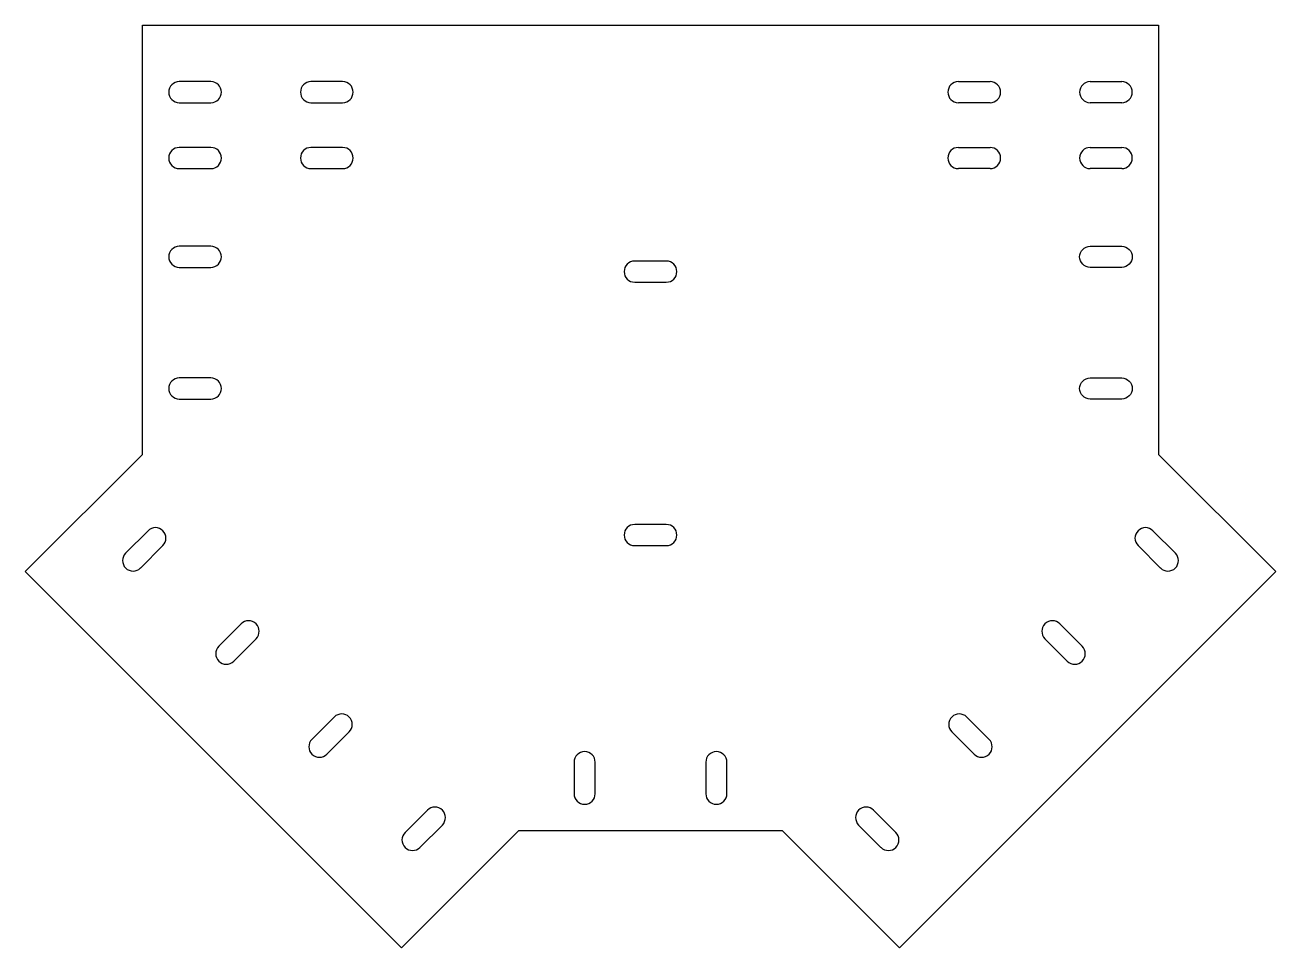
# Model space of a CAD drawing. Header units: millimetres. Extents: x 2396 to 2871, y 65 to 415.
import ezdxf

# ---------------------------------------------------------------- set-up
doc = ezdxf.new("R2010")
doc.units = ezdxf.units.MM
doc.header["$MEASUREMENT"] = 0

msp = doc.modelspace()

# ---------------------------------------------------------------- linework, layer by layer
for p, q in [((2441.03, 252.4), (2441.03, 415.4)), ((2441.03, 415.4), (2826.77, 415.4)), ((2826.77, 415.4), (2826.77, 252.4)), ((2471.03, 277.4), (2471.03, 277.4)), ((2396.48, 207.86), (2441.03, 252.4)), ((2826.77, 252.4), (2871.32, 207.86)), ((2643.9, 221.77), (2643.9, 221.77)), ((2539.35, 64.98), (2396.48, 207.86)), ((2871.32, 207.86), (2728.45, 64.98)), ((2583.9, 109.53), (2539.35, 64.98)), ((2583.9, 109.53), (2683.9, 109.53)), ((2728.45, 64.98), (2683.9, 109.53))]:
    msp.add_line(p, q)
at = {"color": 1}
for p, q in [((2451.03, 389.9), (2451.03, 389.9)), ((2467.03, 393.9), (2455.03, 393.9)), ((2501.03, 389.9), (2501.03, 389.9)), ((2501.03, 389.9), (2501.03, 389.9)), ((2517.03, 393.9), (2505.03, 393.9)), ((2750.77, 393.9), (2762.77, 393.9)), ((2766.77, 389.9), (2766.77, 389.9)), ((2766.77, 389.9), (2766.77, 389.9)), ((2800.77, 393.9), (2812.77, 393.9)), ((2816.77, 389.9), (2816.77, 389.9)), ((2455.03, 385.9), (2467.03, 385.9)), ((2505.03, 385.9), (2517.03, 385.9)), ((2762.77, 385.9), (2750.77, 385.9)), ((2812.77, 385.9), (2800.77, 385.9)), ((2467.03, 368.9), (2455.03, 368.9)), ((2517.03, 368.9), (2505.03, 368.9)), ((2750.77, 368.9), (2762.77, 368.9)), ((2800.77, 368.9), (2812.77, 368.9)), ((2451.03, 364.9), (2451.03, 364.9)), ((2455.03, 360.9), (2467.03, 360.9)), ((2501.03, 364.9), (2501.03, 364.9)), ((2501.03, 364.9), (2501.03, 364.9)), ((2505.03, 360.9), (2517.03, 360.9)), ((2762.77, 360.9), (2750.77, 360.9)), ((2766.77, 364.9), (2766.77, 364.9)), ((2766.77, 364.9), (2766.77, 364.9)), ((2812.77, 360.9), (2800.77, 360.9)), ((2816.77, 364.9), (2816.77, 364.9)), ((2434.68, 214.91), (2443.17, 223.39)), ((2833.12, 214.91), (2824.63, 223.39)), ((2448.82, 217.74), (2440.34, 209.25)), ((2818.97, 217.74), (2827.46, 209.25)), ((2470.04, 179.55), (2478.52, 188.04)), ((2797.76, 179.55), (2789.28, 188.04)), ((2484.18, 182.38), (2475.69, 173.9)), ((2783.62, 182.38), (2792.1, 173.9)), ((2505.39, 144.2), (2513.88, 152.68)), ((2762.41, 144.2), (2753.92, 152.68)), ((2519.53, 147.03), (2511.05, 138.54)), ((2748.26, 147.03), (2756.75, 138.54)), ((2540.75, 108.84), (2549.23, 117.33)), ((2727.05, 108.84), (2718.56, 117.33)), ((2554.89, 111.67), (2546.4, 103.19)), ((2712.91, 111.67), (2721.39, 103.19))]:
    msp.add_line(p, q, dxfattribs=at)
for points in [[(2471.03, 327.4, 0.414214), (2467.03, 331.4), (2455.03, 331.4, 0.414214), (2451.03, 327.4), (2451.03, 327.4, 0.414214), (2455.03, 323.4), (2467.03, 323.4, 0.414214)], [(2796.77, 327.4, -0.414214), (2800.77, 331.4), (2812.77, 331.4, -0.414214), (2816.77, 327.4), (2816.77, 327.4, -0.414214), (2812.77, 323.4), (2800.77, 323.4, -0.414214)], [(2643.9, 321.77, 0.414214), (2639.9, 325.77), (2627.9, 325.77, 0.414214), (2623.9, 321.77), (2623.9, 321.77, 0.414214), (2627.9, 317.77), (2639.9, 317.77, 0.414214)], [(2471.03, 277.4, 0.414214), (2467.03, 281.4), (2455.03, 281.4, 0.414214), (2451.03, 277.4), (2451.03, 277.4, 0.414214), (2455.03, 273.4), (2467.03, 273.4, 0.414214)], [(2796.77, 277.4, -0.414214), (2800.77, 281.4), (2812.77, 281.4, -0.414214), (2816.77, 277.4), (2816.77, 277.4, -0.414214), (2812.77, 273.4), (2800.77, 273.4, -0.414214)], [(2643.9, 221.77, 0.414214), (2639.9, 225.77), (2627.9, 225.77, 0.414214), (2623.9, 221.77), (2623.9, 221.77, 0.414214), (2627.9, 217.77), (2639.9, 217.77, 0.414214)], [(2604.9, 123.53, 0.414214), (2608.9, 119.53), (2608.9, 119.53, 0.414214), (2612.9, 123.53), (2612.9, 135.53, 0.414214), (2608.9, 139.53), (2608.9, 139.53, 0.414214), (2604.9, 135.53)], [(2654.9, 123.53, 0.414214), (2658.9, 119.53), (2658.9, 119.53, 0.414214), (2662.9, 123.53), (2662.9, 135.53, 0.414214), (2658.9, 139.53), (2658.9, 139.53, 0.414214), (2654.9, 135.53)]]:
    msp.add_lwpolyline(points, format="xyb", close=True)
for centre, start, end in [((2455.03, 389.9), 90, 180), ((2455.03, 389.9), 180, 270), ((2467.03, 389.9), 0, 90), ((2467.03, 389.9), 270, 0), ((2505.03, 389.9), 90, 180), ((2505.03, 389.9), 180, 270), ((2517.03, 389.9), 0, 90), ((2517.03, 389.9), 270, 0), ((2750.77, 389.9), 90, 180), ((2750.77, 389.9), 180, 270), ((2762.77, 389.9), 0, 90), ((2762.77, 389.9), 270, 0), ((2800.77, 389.9), 90, 180), ((2800.77, 389.9), 180, 270), ((2812.77, 389.9), 360, 90), ((2812.77, 389.9), 270, 0), ((2455.03, 364.9), 90, 180), ((2467.03, 364.9), 0, 90), ((2505.03, 364.9), 90, 180), ((2517.03, 364.9), 0, 90), ((2750.77, 364.9), 90, 180), ((2762.77, 364.9), 0, 90), ((2800.77, 364.9), 90, 180), ((2812.77, 364.9), 360, 90), ((2455.03, 364.9), 180, 270), ((2467.03, 364.9), 270, 0), ((2505.03, 364.9), 180, 270), ((2517.03, 364.9), 270, 0), ((2750.77, 364.9), 180, 270), ((2762.77, 364.9), 270, 0), ((2800.77, 364.9), 180, 270), ((2812.77, 364.9), 270, 0), ((2445.99, 220.57), 315, 135), ((2821.8, 220.57), 45, 225), ((2437.51, 212.08), 135, 315), ((2830.29, 212.08), 225, 45), ((2481.35, 185.21), 315, 135), ((2786.45, 185.21), 45, 225), ((2472.86, 176.72), 135, 315), ((2794.93, 176.72), 225, 45), ((2516.7, 149.85), 315, 135), ((2751.09, 149.85), 45, 225), ((2508.22, 141.37), 135, 315), ((2759.58, 141.37), 225, 45), ((2552.06, 114.5), 315, 135), ((2715.74, 114.5), 45, 225), ((2543.57, 106.01), 135, 315), ((2724.22, 106.01), 225, 45)]:
    msp.add_arc(centre, 4, start, end, dxfattribs=at)

doc.saveas('drawing.dxf')
